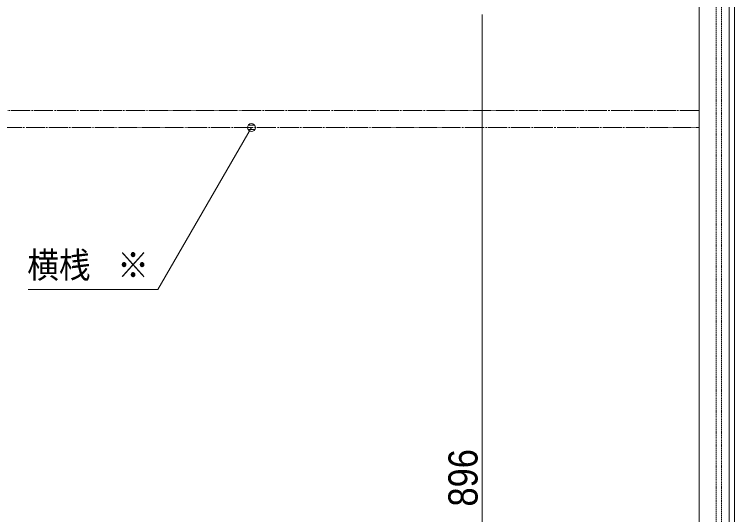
# Model space of a CAD drawing. Units: millimetres, scale not verified. Extents: x -4547 to 4547, y -2284 to 2284.
# Drawn here: x 97 to 777, y -1069 to -597 of the extents above; entities that cross this region are included whole.
import ezdxf
from ezdxf.enums import TextEntityAlignment as Align

# ---------------------------------------------------------------- set-up
doc = ezdxf.new("R2010")
doc.units = ezdxf.units.MM
doc.header["$LTSCALE"] = 20
doc.linetypes.add('DASHED1', pattern=[1.8, 1.2, -0.6])
doc.linetypes.add('LONG_DOUBLE_CHAIN', pattern=[21.8, 18, -1, 0.6, -0.6, 0.6, -1])
for name, color, linetype, lineweight in [('0-0_3一般', 7, 'Continuous', 9), ('0-3_2寸法-3', 7, 'Continuous', 9), ('0-4_2寸法-1', 7, 'Continuous', 9)]:
    doc.layers.add(name, color=color, linetype=linetype, lineweight=lineweight)
doc.styles.add('ＭＳ ゴシック', font='')
doc.styles.add('ＭＳ Ｐゴシック', font='')
doc.styles.get('ＭＳ ゴシック').set_extended_font_data('MS Gothic')
doc.styles.get('ＭＳ Ｐゴシック').set_extended_font_data('MS PGothic')

# ---------------------------------------------------------------- blocks, each defined once
blk = doc.blocks.new('グループ-8')
at = {"layer": '0-0_3一般'}
blk.add_line((42360.6, 16720), (42360.6, -29580), dxfattribs=at)
at = {"layer": '0-0_3一般', "linetype": 'DASHED1'}
blk.add_lwpolyline([(42360.6, -29580), (42114.6, -29580), (42114.6, 16720), (42360.6, 16720)], dxfattribs=at)
blk = doc.blocks.new('グループ-13')
at = {"layer": '0-0_3一般', "linetype": 'DASHED1'}
blk.add_line((42014.6, -29580), (42014.6, 16720), dxfattribs=at)
at = {"layer": '0-0_3一般'}
for p, q in [((42260.6, -29580), (42260.6, 16720)), ((41694.6, -28580), (41694.6, 15660))]:
    blk.add_line(p, q, dxfattribs=at)
blk = doc.blocks.new('グループ-27')
at = {"layer": '0-0_3一般'}
for name in ['グループ-13', 'グループ-8']:
    blk.add_blockref(name, (0, 0), dxfattribs=at)
blk = doc.blocks.new('グループ-28')
at = {"layer": '0-0_3一般'}
blk.add_blockref('グループ-27', (0, 0), dxfattribs=at)
blk = doc.blocks.new('グループ-126')
at = {"layer": '0-0_3一般', "linetype": 'LONG_DOUBLE_CHAIN'}
for p, q in [((41694.6, -13760), (27234.6, -13760)), ((41694.6, -14080), (41694.6, -13760)), ((27234.6, -14080), (41694.6, -14080))]:
    blk.add_line(p, q, dxfattribs=at)
blk = doc.blocks.new('グループ-127')
at = {"layer": '0-0_3一般'}
blk.add_blockref('グループ-126', (0, 0), dxfattribs=at)

msp = doc.modelspace()

# ---------------------------------------------------------------- linework, layer by layer
at = {"layer": '0-3_2寸法-3'}
for p, q in [((324.42, -705.76), (317.79, -705.76)), ((324.11, -701.76), (318.1, -701.76))]:
    msp.add_line(p, q, dxfattribs=at)
msp.add_lwpolyline([(110.45, -856.84), (232.86, -856.84), (321.1, -704)], dxfattribs=at)
msp.add_circle((321.1, -704), 3.75, dxfattribs=at)
msp.add_circle((321.1, -704), 3.75, dxfattribs=at)
at = {"layer": '0-4_2寸法-1'}
msp.add_line((539.17, -597.26), (539.17, -1470.74), dxfattribs=at)

# ---------------------------------------------------------------- block references
at = {"layer": '0-0_3一般', "xscale": 0.05, "yscale": 0.05}
for name in ['グループ-28', 'グループ-127']:
    msp.add_blockref(name, (-1340.62, 0), dxfattribs=at)

# ---------------------------------------------------------------- texts
at = {"layer": '0-3_2寸法-3', "style": 'ＭＳ ゴシック', "width": 0.9}
for s, p in [('横桟', (109.44, -853.21)), ('※', (194.45, -853.21))]:
    msp.add_text(s, height=24.34, dxfattribs=at).set_placement(p, align=Align.BOTTOM_LEFT)
at = {"layer": '0-4_2寸法-1', "style": 'ＭＳ Ｐゴシック', "width": 0.9}
msp.add_text('896', height=27.57, rotation=90, dxfattribs=at).set_placement((542.97, -1061.51), align=Align.BOTTOM_LEFT)

doc.saveas('drawing.dxf')
